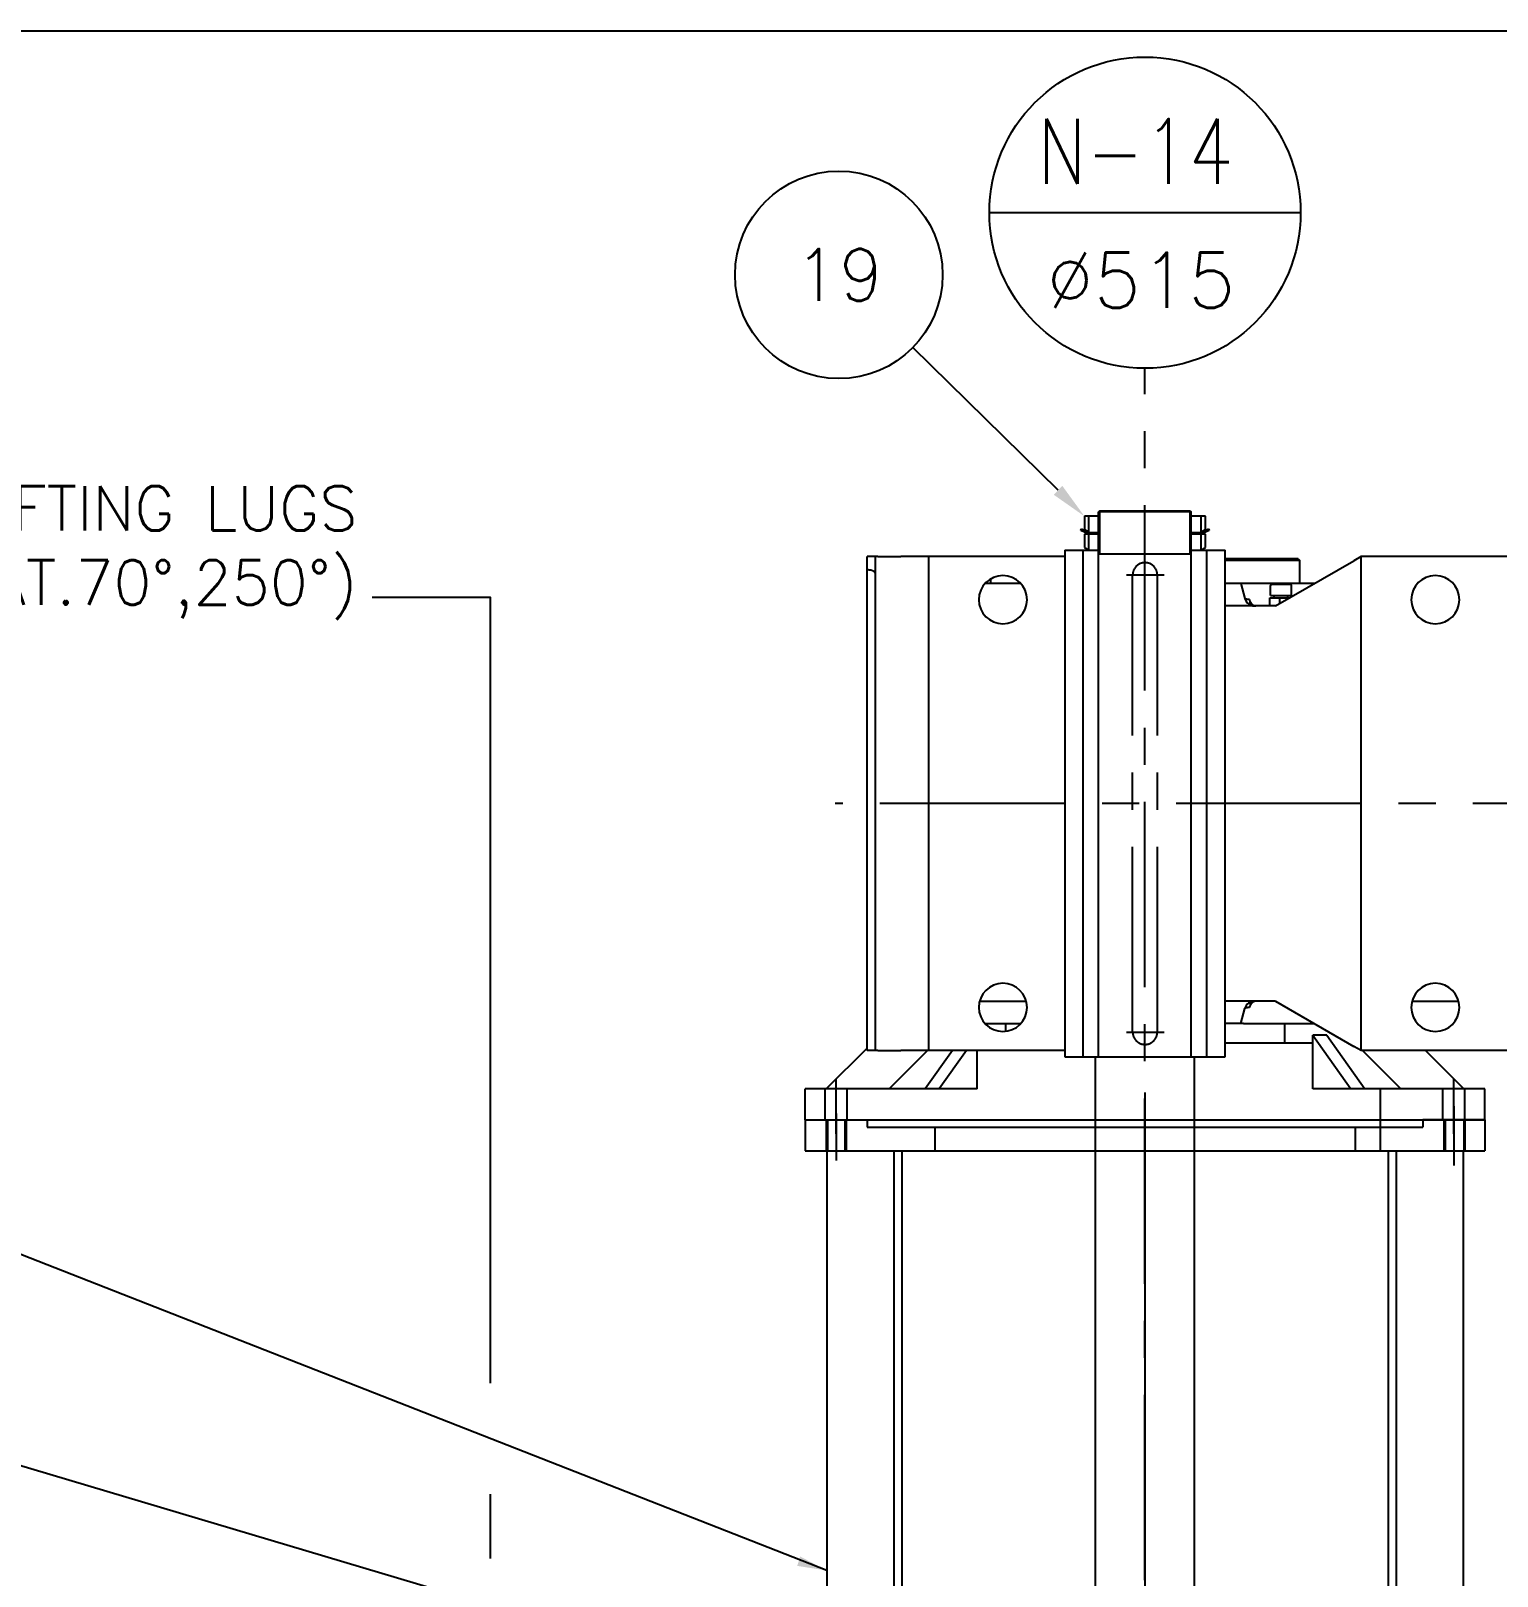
# Model space of a CAD drawing. Extents: x -25020 to 76207, y -43768 to 84651.
# Drawn here: x 1226 to 2412, y 5892 to 7142 of the extents above; entities that cross this region are included whole.
import ezdxf
from ezdxf.enums import TextEntityAlignment as Align

# ---------------------------------------------------------------- set-up
doc = ezdxf.new("R2010")
doc.units = 0
doc.header["$LTSCALE"] = 120
doc.header["$MEASUREMENT"] = 0
for name, pattern in [('CADRA_SOLID', [0]), ('CENTER', [2, 1.25, -0.25, 0.25, -0.25]), ('HIDDEN', [0.375, 0.25, -0.125])]:
    doc.linetypes.add(name, pattern=pattern)
doc.layers.get('0').update_dxf_attribs({"linetype": 'CONTINUOUS'})
for name, color, linetype in [('1', 1, 'CENTER'), ('2', 2, 'HIDDEN'), ('3', 3, 'CADRA_SOLID'), ('4', 130, 'CONTINUOUS'), ('L1', 1, 'CENTER'), ('L2', 2, 'CONTINUOUS'), ('L3', 3, 'CONTINUOUS'), ('치수선', 4, 'CONTINUOUS')]:
    doc.layers.add(name, color=color, linetype=linetype)
doc.styles.add('ROMANS', font='romans.shx')
doc.styles.get("Standard").update_dxf_attribs({"font": 'romans.shx'})

msp = doc.modelspace()

# ---------------------------------------------------------------- linework, layer by layer
at = {"color": 7, "linetype": 'Continuous', "lineweight": -2}
for p, q in [((1902.47, 6317.11), (1902.47, 6717.11)), ((1903.47, 6717.11), (1902.47, 6717.11)), ((1909.47, 6717.11), (1903.47, 6717.11)), ((1909.47, 6317.11), (1909.47, 6717.11)), ((1911.23, 6717.11), (1909.47, 6717.11)), ((1911.23, 6717.11), (1929.71, 6717.11)), ((1933.95, 6717.11), (1929.71, 6717.11)), ((1946.47, 6717.11), (1933.95, 6717.11)), ((1952.47, 6717.11), (1946.47, 6717.11)), ((1952.47, 6317.11), (1952.47, 6717.11)), ((2062.47, 6717.11), (1952.47, 6717.11)), ((2062.47, 6722.11), (2062.47, 6312.11)), ((2062.47, 6722.11), (2089.97, 6722.11)), ((2164.97, 6722.11), (2192.47, 6722.11)), ((2192.47, 6312.11), (2192.47, 6722.11)), ((2302.47, 6717.11), (2296.47, 6713.65)), ((2302.47, 6317.11), (2302.47, 6717.11)), ((2422.47, 6717.11), (2302.47, 6717.11)), ((1903.71, 6706.14), (1903.47, 6706.14)), ((1903.96, 6706.13), (1903.71, 6706.14)), ((1904.21, 6706.12), (1903.96, 6706.13)), ((1904.47, 6706.1), (1904.21, 6706.12)), ((1904.72, 6706.07), (1904.47, 6706.1)), ((1904.98, 6706.03), (1904.72, 6706.07)), ((1905.23, 6705.99), (1904.98, 6706.03)), ((1905.49, 6705.94), (1905.23, 6705.99)), ((1905.74, 6705.89), (1905.49, 6705.94)), ((1905.99, 6705.82), (1905.74, 6705.89)), ((1906.24, 6705.75), (1905.99, 6705.82)), ((1906.48, 6705.67), (1906.24, 6705.75)), ((1906.72, 6705.59), (1906.48, 6705.67)), ((1906.96, 6705.5), (1906.72, 6705.59)), ((1907.18, 6705.4), (1906.96, 6705.5)), ((1907.4, 6705.3), (1907.18, 6705.4)), ((1907.61, 6705.19), (1907.4, 6705.3)), ((1907.81, 6705.07), (1907.61, 6705.19)), ((1908, 6704.95), (1907.81, 6705.07)), ((1908.18, 6704.82), (1908, 6704.95)), ((1908.35, 6704.69), (1908.18, 6704.82)), ((1908.51, 6704.56), (1908.35, 6704.69)), ((1908.66, 6704.42), (1908.51, 6704.56)), ((1908.79, 6704.28), (1908.66, 6704.42)), ((1908.91, 6704.14), (1908.79, 6704.28)), ((1909.02, 6703.99), (1908.91, 6704.14)), ((1909.12, 6703.84), (1909.02, 6703.99)), ((1909.2, 6703.7), (1909.12, 6703.84)), ((1909.28, 6703.55), (1909.2, 6703.7)), ((2251.47, 6715.11), (2192.47, 6715.11)), ((2192.47, 6714.11), (2252.47, 6714.11)), ((2233.19, 6677.11), (2296.47, 6713.65)), ((2251.47, 6715.11), (2252.47, 6714.11)), ((2252.47, 6714.11), (2252.47, 6695.11)), ((1909.34, 6703.4), (1909.28, 6703.55)), ((1909.39, 6703.25), (1909.34, 6703.4)), ((1909.42, 6703.11), (1909.39, 6703.25)), ((1909.45, 6702.96), (1909.42, 6703.11)), ((1909.46, 6702.82), (1909.45, 6702.96)), ((1909.47, 6702.68), (1909.46, 6702.82)), ((2014.36, 6695.11), (1997.93, 6695.11)), ((2002.47, 6698.85), (2002.47, 6695.11)), ((2019.82, 6695.11), (2014.36, 6695.11)), ((2027, 6695.11), (2019.82, 6695.11)), ((2205.15, 6695.11), (2192.47, 6695.11)), ((2205.15, 6695.11), (2208.38, 6683.04)), ((2216.74, 6695.11), (2205.15, 6695.11)), ((2235.11, 6695.11), (2216.74, 6695.11)), ((2228.97, 6685.61), (2228.97, 6693.61)), ((2229.97, 6694.61), (2244.97, 6694.61)), ((2240.58, 6695.11), (2235.11, 6695.11)), ((2264.36, 6695.11), (2240.58, 6695.11)), ((2245.97, 6685.61), (2245.97, 6693.61)), ((2208.39, 6683), (2208.38, 6683.04)), ((2208.41, 6682.96), (2208.39, 6683)), ((2208.44, 6682.92), (2208.41, 6682.96)), ((2208.47, 6682.89), (2208.44, 6682.92)), ((2208.5, 6682.85), (2208.47, 6682.89)), ((2208.54, 6682.81), (2208.5, 6682.85)), ((2208.59, 6682.78), (2208.54, 6682.81)), ((2208.64, 6682.74), (2208.59, 6682.78)), ((2208.7, 6682.71), (2208.64, 6682.74)), ((2208.76, 6682.68), (2208.7, 6682.71)), ((2208.83, 6682.65), (2208.76, 6682.68)), ((2208.82, 6681.81), (2208.82, 6681.8)), ((2208.82, 6681.8), (2208.83, 6681.79)), ((2208.9, 6682.62), (2208.83, 6682.65)), ((2208.83, 6681.79), (2208.83, 6681.78)), ((2208.83, 6681.78), (2208.84, 6681.77)), ((2208.84, 6681.77), (2208.85, 6681.76)), ((2208.84, 6681.77), (2208.84, 6681.77)), ((2208.85, 6681.76), (2208.85, 6681.75)), ((2208.85, 6681.75), (2208.85, 6681.74)), ((2208.85, 6681.74), (2208.86, 6681.73)), ((2208.86, 6681.73), (2208.86, 6681.72)), ((2208.86, 6681.72), (2208.87, 6681.71)), ((2208.87, 6681.71), (2208.87, 6681.7)), ((2208.87, 6681.7), (2208.88, 6681.69)), ((2208.88, 6681.69), (2208.88, 6681.68)), ((2208.88, 6681.68), (2208.88, 6681.67)), ((2208.88, 6681.67), (2208.89, 6681.67)), ((2208.89, 6681.67), (2208.89, 6681.66)), ((2208.89, 6681.66), (2208.9, 6681.65)), ((2208.98, 6682.59), (2208.9, 6682.62)), ((2208.9, 6681.65), (2208.9, 6681.64)), ((2208.9, 6681.64), (2208.91, 6681.63)), ((2208.91, 6681.63), (2208.91, 6681.62)), ((2208.91, 6681.62), (2208.91, 6681.61)), ((2208.91, 6681.61), (2208.92, 6681.6)), ((2208.92, 6681.6), (2208.92, 6681.59)), ((2208.92, 6681.59), (2208.93, 6681.58)), ((2208.93, 6681.58), (2208.93, 6681.57)), ((2208.93, 6681.57), (2208.94, 6681.57)), ((2208.94, 6681.57), (2208.94, 6681.56)), ((2208.94, 6681.56), (2208.95, 6681.55)), ((2208.95, 6681.55), (2208.95, 6681.54)), ((2208.95, 6681.54), (2208.95, 6681.53)), ((2208.95, 6681.53), (2208.96, 6681.52)), ((2208.96, 6681.52), (2208.96, 6681.51)), ((2208.96, 6681.51), (2208.97, 6681.5)), ((2208.97, 6681.5), (2208.97, 6681.49)), ((2209.06, 6682.56), (2208.98, 6682.59)), ((2209.15, 6682.54), (2209.06, 6682.56)), ((2209.25, 6682.51), (2209.15, 6682.54)), ((2209.35, 6682.49), (2209.25, 6682.51)), ((2209.45, 6682.47), (2209.35, 6682.49)), ((2209.56, 6682.44), (2209.45, 6682.47)), ((2209.47, 6680.64), (2209.48, 6680.63)), ((2209.48, 6680.63), (2209.5, 6680.61)), ((2209.5, 6680.61), (2209.51, 6680.59)), ((2209.51, 6680.59), (2209.52, 6680.58)), ((2209.52, 6680.58), (2209.53, 6680.56)), ((2209.53, 6680.56), (2209.54, 6680.55)), ((2209.54, 6680.55), (2209.55, 6680.53)), ((2209.55, 6680.53), (2209.56, 6680.51)), ((2209.68, 6682.42), (2209.56, 6682.44)), ((2209.56, 6680.51), (2209.57, 6680.5)), ((2209.57, 6680.5), (2209.58, 6680.48)), ((2209.58, 6680.48), (2209.6, 6680.47)), ((2209.6, 6680.47), (2209.61, 6680.45)), ((2209.61, 6680.45), (2209.62, 6680.43)), ((2209.62, 6680.43), (2209.63, 6680.42)), ((2209.63, 6680.42), (2209.64, 6680.4)), ((2209.64, 6680.4), (2209.65, 6680.39)), ((2209.65, 6680.39), (2209.66, 6680.37)), ((2209.66, 6680.37), (2209.68, 6680.36)), ((2209.8, 6682.4), (2209.68, 6682.42)), ((2209.68, 6680.36), (2209.69, 6680.34)), ((2209.69, 6680.34), (2209.7, 6680.32)), ((2209.7, 6680.32), (2209.71, 6680.31)), ((2209.71, 6680.31), (2209.72, 6680.29)), ((2209.72, 6680.29), (2209.73, 6680.28)), ((2209.73, 6680.28), (2209.75, 6680.26)), ((2209.75, 6680.26), (2209.76, 6680.25)), ((2209.76, 6680.25), (2209.77, 6680.23)), ((2209.77, 6680.23), (2209.78, 6680.22)), ((2209.78, 6680.22), (2209.79, 6680.2)), ((2209.79, 6680.2), (2209.81, 6680.19)), ((2209.92, 6682.39), (2209.8, 6682.4)), ((2209.81, 6680.19), (2209.82, 6680.17)), ((2209.82, 6680.17), (2209.83, 6680.15)), ((2209.83, 6680.15), (2209.84, 6680.14)), ((2209.84, 6680.14), (2209.85, 6680.12)), ((2209.85, 6680.12), (2209.87, 6680.11)), ((2209.87, 6680.11), (2209.88, 6680.09)), ((2210.05, 6682.37), (2209.92, 6682.39)), ((2210.19, 6682.36), (2210.05, 6682.37)), ((2210.33, 6682.34), (2210.19, 6682.36)), ((2210.47, 6682.33), (2210.33, 6682.34)), ((2210.62, 6682.32), (2210.47, 6682.33)), ((2210.77, 6682.31), (2210.62, 6682.32)), ((2210.92, 6682.3), (2210.77, 6682.31)), ((2211.08, 6682.29), (2210.92, 6682.3)), ((2211.25, 6682.29), (2211.08, 6682.29)), ((2211.41, 6682.28), (2211.25, 6682.29)), ((2211.58, 6682.28), (2211.41, 6682.28)), ((2211.76, 6682.28), (2211.58, 6682.28)), ((2211.93, 6682.28), (2211.76, 6682.28)), ((2211.93, 6682.28), (2212.01, 6682.02)), ((2212.01, 6682.02), (2212.09, 6681.77)), ((2212.09, 6681.77), (2212.17, 6681.52)), ((2212.17, 6681.52), (2212.26, 6681.28)), ((2212.26, 6681.28), (2212.36, 6681.04)), ((2212.36, 6681.04), (2212.46, 6680.8)), ((2212.46, 6680.8), (2212.57, 6680.57)), ((2212.47, 6677.99), (2212.47, 6680.78)), ((2212.57, 6680.57), (2212.68, 6680.35)), ((2212.68, 6680.35), (2212.8, 6680.13)), ((2212.8, 6680.13), (2212.92, 6679.91)), ((2212.92, 6679.91), (2213.05, 6679.71)), ((2213.05, 6679.71), (2213.19, 6679.51)), ((2213.19, 6679.51), (2213.33, 6679.31)), ((2213.33, 6679.31), (2213.47, 6679.13)), ((2213.47, 6679.13), (2213.62, 6678.95)), ((2213.62, 6678.95), (2213.77, 6678.77)), ((2213.77, 6678.77), (2213.93, 6678.61)), ((2228.6, 6677.11), (2228.6, 6683.61)), ((2228.6, 6683.61), (2236.68, 6683.61)), ((2228.97, 6685.61), (2245.97, 6685.61)), ((2231.97, 6683.61), (2231.97, 6685.61)), ((2236.68, 6683.61), (2244.45, 6683.61)), ((2236.68, 6679.13), (2236.68, 6683.61)), ((2242.97, 6683.61), (2242.97, 6685.61)), ((2233.19, 6677.11), (2192.47, 6677.11)), ((2213.93, 6678.61), (2214.09, 6678.45)), ((2214.09, 6678.45), (2214.26, 6678.3)), ((2214.26, 6678.3), (2214.42, 6678.16)), ((2214.42, 6678.16), (2214.59, 6678.03)), ((2214.59, 6678.03), (2214.77, 6677.91)), ((2214.77, 6677.91), (2214.95, 6677.79)), ((2214.95, 6677.79), (2215.13, 6677.68)), ((2215.13, 6677.68), (2215.31, 6677.59)), ((2215.31, 6677.59), (2215.49, 6677.5)), ((2215.49, 6677.5), (2215.68, 6677.42)), ((2215.68, 6677.42), (2215.87, 6677.35)), ((2215.87, 6677.35), (2216.06, 6677.28)), ((2216.06, 6677.28), (2216.25, 6677.23)), ((2216.25, 6677.23), (2216.45, 6677.19)), ((2216.45, 6677.19), (2216.64, 6677.16)), ((2216.64, 6677.16), (2216.83, 6677.13)), ((2216.83, 6677.13), (2217.03, 6677.12)), ((2217.03, 6677.12), (2217.22, 6677.11)), ((1993.62, 6357.11), (2031.32, 6357.11)), ((2233.19, 6357.11), (2192.47, 6357.11)), ((2212.57, 6353.66), (2212.46, 6353.43)), ((2212.47, 6356.24), (2212.47, 6353.45)), ((2212.68, 6353.88), (2212.57, 6353.66)), ((2212.8, 6354.1), (2212.68, 6353.88)), ((2212.92, 6354.31), (2212.8, 6354.1)), ((2213.05, 6354.52), (2212.92, 6354.31)), ((2213.19, 6354.72), (2213.05, 6354.52)), ((2213.33, 6354.91), (2213.19, 6354.72)), ((2213.47, 6355.1), (2213.33, 6354.91)), ((2213.62, 6355.28), (2213.47, 6355.1)), ((2213.77, 6355.45), (2213.62, 6355.28)), ((2213.93, 6355.62), (2213.77, 6355.45)), ((2214.09, 6355.77), (2213.93, 6355.62)), ((2214.26, 6355.92), (2214.09, 6355.77)), ((2214.42, 6356.06), (2214.26, 6355.92)), ((2214.59, 6356.2), (2214.42, 6356.06)), ((2214.77, 6356.32), (2214.59, 6356.2)), ((2214.95, 6356.44), (2214.77, 6356.32)), ((2215.13, 6356.54), (2214.95, 6356.44)), ((2215.31, 6356.64), (2215.13, 6356.54)), ((2215.49, 6356.73), (2215.31, 6356.64)), ((2215.68, 6356.81), (2215.49, 6356.73)), ((2215.87, 6356.88), (2215.68, 6356.81)), ((2216.06, 6356.94), (2215.87, 6356.88)), ((2216.25, 6356.99), (2216.06, 6356.94)), ((2216.45, 6357.04), (2216.25, 6356.99)), ((2216.64, 6357.07), (2216.45, 6357.04)), ((2216.83, 6357.09), (2216.64, 6357.07)), ((2217.03, 6357.11), (2216.83, 6357.09)), ((2217.22, 6357.11), (2217.03, 6357.11)), ((2233.19, 6357.11), (2296.47, 6320.58)), ((2343.62, 6357.11), (2381.32, 6357.11)), ((2205.15, 6339.11), (2208.38, 6351.18)), ((2208.39, 6351.22), (2208.38, 6351.18)), ((2208.41, 6351.26), (2208.39, 6351.22)), ((2208.44, 6351.3), (2208.41, 6351.26)), ((2208.47, 6351.34), (2208.44, 6351.3)), ((2208.5, 6351.38), (2208.47, 6351.34)), ((2208.54, 6351.41), (2208.5, 6351.38)), ((2208.59, 6351.45), (2208.54, 6351.41)), ((2208.64, 6351.48), (2208.59, 6351.45)), ((2208.7, 6351.51), (2208.64, 6351.48)), ((2208.76, 6351.55), (2208.7, 6351.51)), ((2208.83, 6351.58), (2208.76, 6351.55)), ((2208.9, 6351.61), (2208.83, 6351.58)), ((2208.98, 6351.64), (2208.9, 6351.61)), ((2209.06, 6351.66), (2208.98, 6351.64)), ((2209.15, 6351.69), (2209.06, 6351.66)), ((2209.25, 6351.71), (2209.15, 6351.69)), ((2209.35, 6351.74), (2209.25, 6351.71)), ((2209.45, 6351.76), (2209.35, 6351.74)), ((2209.56, 6351.78), (2209.45, 6351.76)), ((2209.68, 6351.8), (2209.56, 6351.78)), ((2209.8, 6351.82), (2209.68, 6351.8)), ((2209.92, 6351.84), (2209.8, 6351.82)), ((2210.05, 6351.86), (2209.92, 6351.84)), ((2210.19, 6351.87), (2210.05, 6351.86)), ((2210.33, 6351.88), (2210.19, 6351.87)), ((2210.47, 6351.9), (2210.33, 6351.88)), ((2210.62, 6351.91), (2210.47, 6351.9)), ((2210.77, 6351.92), (2210.62, 6351.91)), ((2210.92, 6351.93), (2210.77, 6351.92)), ((2211.08, 6351.93), (2210.92, 6351.93)), ((2211.25, 6351.94), (2211.08, 6351.93)), ((2211.41, 6351.94), (2211.25, 6351.94)), ((2211.58, 6351.95), (2211.41, 6351.94)), ((2211.76, 6351.95), (2211.58, 6351.95)), ((2211.93, 6351.95), (2211.76, 6351.95)), ((2212.01, 6352.2), (2211.93, 6351.95)), ((2212.09, 6352.46), (2212.01, 6352.2)), ((2212.17, 6352.71), (2212.09, 6352.46)), ((2212.26, 6352.95), (2212.17, 6352.71)), ((2212.36, 6353.19), (2212.26, 6352.95)), ((2212.46, 6353.43), (2212.36, 6353.19)), ((1997.93, 6339.11), (2014.63, 6339.11)), ((2014.63, 6339.11), (2027, 6339.11)), ((2014.63, 6339.11), (2014.63, 6332.73)), ((2205.15, 6339.11), (2192.47, 6339.11)), ((2207.25, 6339.11), (2205.15, 6339.11)), ((2207.25, 6339.11), (2240.31, 6339.11)), ((2240.31, 6339.11), (2240.31, 6323.11)), ((2240.31, 6339.11), (2264.36, 6339.11)), ((2263.23, 6329.61), (2293.99, 6286.11)), ((2274.55, 6329.61), (2263.23, 6329.61)), ((2263.23, 6286.11), (2263.23, 6329.61)), ((2274.55, 6329.61), (2305.31, 6286.11)), ((1869.47, 6286.11), (1902.47, 6319.11)), ((1903.47, 6317.11), (1902.47, 6317.11)), ((1909.47, 6317.11), (1903.47, 6317.11)), ((1911.23, 6317.11), (1909.47, 6317.11)), ((1911.23, 6317.11), (1929.71, 6317.11)), ((1920.47, 6286.11), (1951.47, 6317.11)), ((1933.95, 6317.11), (1929.71, 6317.11)), ((1946.47, 6317.11), (1933.95, 6317.11)), ((1952.47, 6317.11), (1946.47, 6317.11)), ((1971.55, 6317.11), (1949.63, 6286.11)), ((2062.47, 6317.11), (1952.47, 6317.11)), ((1982.87, 6317.11), (1960.95, 6286.11)), ((1991.7, 6286.11), (1991.7, 6317.11)), ((2263.23, 6323.11), (2192.47, 6323.11)), ((2302.47, 6317.11), (2296.47, 6320.58)), ((2422.47, 6317.11), (2302.47, 6317.11)), ((2334.47, 6286.11), (2303.47, 6317.11)), ((2385.47, 6286.11), (2354.47, 6317.11)), ((2062.47, 6312.11), (2192.47, 6312.11)), ((1991.7, 6286.11), (1852.47, 6286.11)), ((1852.47, 6261.11), (1852.47, 6286.11)), ((2402.47, 6286.11), (2263.23, 6286.11)), ((2402.47, 6261.11), (2402.47, 6286.11)), ((2402.47, 6261.11), (2352.47, 6261.11))]:
    msp.add_line(p, q, dxfattribs=at)
at = {"linetype": 'Continuous', "lineweight": -2}
for p, q in [((1852.47, 6261.11), (2402.47, 6261.11)), ((1852.47, 6261.11), (1852.47, 6236.11)), ((1852.47, 6236.11), (2402.47, 6236.11)), ((1869.97, 6236.11), (1869.97, 5464.11)), ((1924.27, 6236.11), (1924.27, 5494.11)), ((2330.67, 6236.11), (2330.67, 5494.11)), ((2384.97, 6236.11), (2384.97, 5464.11))]:
    msp.add_line(p, q, dxfattribs=at)
at = {"color": 7, "linetype": 'Continuous', "lineweight": -2}
for centre, radius, start, end in [((2012.47, 6682.11), 19.5, 90, 270), ((2012.47, 6682.11), 19.5, 270, 90), ((2229.97, 6693.61), 1, 90, 180), ((2244.97, 6693.61), 1, 0, 90), ((2362.47, 6682.11), 19.5, 90, 270), ((2362.47, 6682.11), 19.5, 270, 90), ((2216.11, 6685.11), 8, 195, 270), ((2012.47, 6352.11), 19.5, 90, 270), ((2012.47, 6352.11), 19.5, 270, 90), ((2362.47, 6352.11), 19.5, 90, 270), ((2362.47, 6352.11), 19.5, 270, 90), ((2216.11, 6349.11), 8, 90, 165)]:
    msp.add_arc(centre, radius, start, end, dxfattribs=at)
at = {"layer": '1', "linetype": 'Continuous', "lineweight": -2}
for p, q in [((2127.47, 6283.11), (2127.47, 5446.11)), ((1877.47, 6266.11), (1877.47, 6228.11)), ((2377.47, 6272.11), (2377.47, 6224.11))]:
    msp.add_line(p, q, dxfattribs=at)
at = {"layer": '2', "linetype": 'Continuous', "lineweight": -2}
for p, q in [((1869.47, 6261.11), (1869.47, 6236.11)), ((1870.47, 6261.11), (1870.47, 6236.11)), ((1884.47, 6261.11), (1884.47, 6236.11)), ((1885.47, 6261.11), (1885.47, 6236.11)), ((1902.47, 6261.11), (1902.47, 6255.11)), ((1902.47, 6255.11), (2352.47, 6255.11)), ((1957.47, 6255.11), (1957.47, 6236.11)), ((2297.47, 6255.11), (2297.47, 6236.11)), ((2352.47, 6261.11), (2352.47, 6255.11)), ((2369.47, 6261.11), (2369.47, 6236.11)), ((2370.47, 6261.11), (2370.47, 6236.11)), ((2385.47, 6261.11), (2385.47, 6236.11)), ((2385.47, 6261.11), (2385.47, 6236.11)), ((2386.47, 6261.11), (2386.47, 6236.11)), ((1930.67, 6236.11), (1930.67, 5494.11)), ((2324.27, 6236.11), (2324.27, 5494.11))]:
    msp.add_line(p, q, dxfattribs=at)
at = {"layer": '3', "lineweight": -2}
for p, q in [((1869.97, 5896.31), (908.57, 6273.1)), ((2063.6, 5729.15), (910.89, 6072.1))]:
    msp.add_line(p, q, dxfattribs=at)
at = {"layer": '4', "lineweight": -2}
msp.add_line((0, 7142.48), (10198.02, 7142.48), dxfattribs=at)
msp.add_line((0, 7142.48), (10198.02, 7142.48), dxfattribs=at)
at = {"layer": '4', "linetype": 'Continuous', "lineweight": -2}
msp.add_line((2402.47, 6261.11), (2402.47, 6236.11), dxfattribs=at)
at = {"layer": 'L1', "lineweight": -2}
for p, q in [((2127.47, 1088.48), (2127.47, 6869.44)), ((2090.97, 6719.11), (2090.97, 6754.11)), ((2163.97, 6719.11), (2163.97, 6754.11)), ((2164.97, 6753.11), (2089.97, 6753.11)), ((2089.97, 6719.11), (2164.97, 6719.11)), ((2112.51, 6702.11), (2143.01, 6702.11)), ((2117.47, 6332.11), (2117.47, 6702.11)), ((2137.47, 6332.11), (2137.47, 6702.11)), ((3262.79, 6517.11), (1876.7, 6517.11)), ((2112.51, 6332.11), (2143.01, 6332.11)), ((1877.47, 6249.76), (1877.47, 6293.96)), ((2377.47, 6249.76), (2377.47, 6293.96))]:
    msp.add_line(p, q, dxfattribs=at)
for centre, start, end in [((2127.47, 6702.11), 0, 180), ((2127.47, 6332.11), 180, 0)]:
    msp.add_arc(centre, 10, start, end, dxfattribs=at)
at = {"layer": 'L2', "lineweight": -2}
msp.add_circle((1879.7, 6945.07), 84, dxfattribs=at)
at = {"layer": 'L3', "lineweight": -2}
for p, q in [((2001.52, 6995.39), (2253.42, 6995.39)), ((2090.97, 6754.11), (2163.97, 6754.11)), ((2078.47, 6749.61), (2078.47, 6738.84)), ((2089.97, 6749.61), (2078.47, 6749.61)), ((2081.97, 6736.89), (2081.97, 6749.61)), ((2089.97, 6312.11), (2089.97, 6753.11)), ((2164.97, 6312.11), (2164.97, 6753.11)), ((2176.47, 6749.61), (2164.97, 6749.61)), ((2172.97, 6736.89), (2172.97, 6749.61)), ((2176.47, 6738.84), (2176.47, 6749.61)), ((2075.47, 6738.07), (2076.1, 6739.43)), ((2082.14, 6735.11), (2075.47, 6738.07)), ((2076.1, 6739.43), (2082.47, 6736.61)), ((2078.47, 6738.84), (2082.47, 6736.61)), ((2089.97, 6735.11), (2078.47, 6735.11)), ((2078.47, 6735.11), (2078.47, 6724.34)), ((2081.97, 6722.39), (2081.97, 6735.11)), ((2082.47, 6736.61), (2089.97, 6736.61)), ((2082.47, 6736.61), (2089.97, 6736.61)), ((2164.97, 6736.61), (2172.47, 6736.61)), ((2164.97, 6736.61), (2172.47, 6736.61)), ((2176.47, 6735.11), (2164.97, 6735.11)), ((2172.47, 6736.61), (2178.83, 6739.43)), ((2172.47, 6736.61), (2176.47, 6738.84)), ((2179.47, 6738.07), (2172.8, 6735.11)), ((2172.97, 6722.39), (2172.97, 6735.11)), ((2176.47, 6724.34), (2176.47, 6735.11)), ((2178.83, 6739.43), (2179.47, 6738.07)), ((2077.47, 6312.11), (2077.47, 6722.11)), ((2078.47, 6724.34), (2082.47, 6722.11)), ((2172.47, 6722.11), (2176.47, 6724.34)), ((2177.47, 6312.11), (2177.47, 6722.11)), ((1868.47, 6261.11), (1868.47, 6286.11)), ((1886.47, 6261.11), (1886.47, 6286.11)), ((2317.97, 6236.11), (2317.97, 6286.11)), ((2368.47, 6261.11), (2368.47, 6286.11)), ((2386.47, 6261.11), (2386.47, 6286.11))]:
    msp.add_line(p, q, dxfattribs=at)
at = {"layer": 'L3', "linetype": 'Continuous', "lineweight": -2}
for p, q in [((2090.97, 6754.11), (2089.97, 6753.11)), ((2163.97, 6754.11), (2164.97, 6753.11)), ((2087.47, 5739.61), (2087.47, 6312.11)), ((2167.47, 5739.61), (2167.47, 6312.11))]:
    msp.add_line(p, q, dxfattribs=at)
at = {"layer": 'L3', "color": 3, "linetype": 'Continuous', "lineweight": -2}
for p, q in [((2077.47, 6521.11), (2077.47, 6552.49)), ((2177.47, 6521.11), (2177.47, 6552.49))]:
    msp.add_line(p, q, dxfattribs=at)
at = {"layer": 'L3', "lineweight": -2}
msp.add_circle((2127.47, 6995.39), 125.95, dxfattribs=at)
msp.add_solid([(1869.97, 5896.31), (1848.44, 5907.64), (1845.93, 5900.05)], dxfattribs=at)
at = {"layer": '치수선', "linetype": 'Continuous', "lineweight": -2}
for points in [[(2057.08, 6770.65), (1939.59, 6886.18)], [(1597.81, 6048), (1597.81, 6684), (1502, 6684)], [(1597.81, 5906), (1597.81, 5958)]]:
    msp.add_lwpolyline(points, dxfattribs=at)
msp.add_solid([(2060.58, 6774.21), (2078.47, 6749.61), (2053.57, 6767.08)], dxfattribs=at)

# ---------------------------------------------------------------- texts
at = {"layer": '4', "lineweight": -2, "style": 'ROMANS', "width": 0.8}
msp.add_text('N-14', height=52.48, dxfattribs=at).set_placement((2040.46, 7018.81))
at = {"layer": '4', "lineweight": -2, "style": 'ROMANS'}
msp.add_text('19', height=41.984, dxfattribs=at).set_placement((1879.7, 6945.07), align=Align.MIDDLE_CENTER)
msp.add_text('%%C515', height=44.608, dxfattribs=at).set_placement((2047.73, 6918.46))
at = {"layer": '치수선', "linetype": 'Continuous', "lineweight": -2, "insert": (1490, 6666), "char_height": 36, "width": 595.8545, "attachment_point": 9}
msp.add_mtext('2-LIFTING LUGS\\P(AT.70%%D,250%%D)', dxfattribs=at)

doc.saveas('drawing.dxf')
